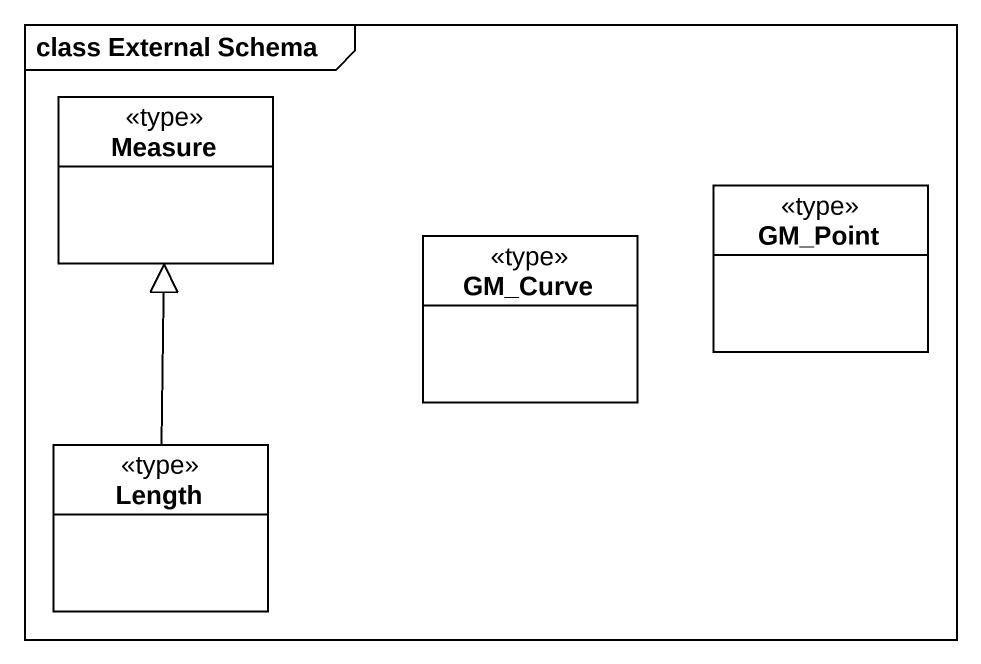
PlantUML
@startuml
mainframe class External Schema
hide circle
hide empty members
class Measure <<type>>
class GM_Point <<type>>
class GM_Curve <<type>>
class Length <<type>>
Length -up-|> Measure
@enduml
